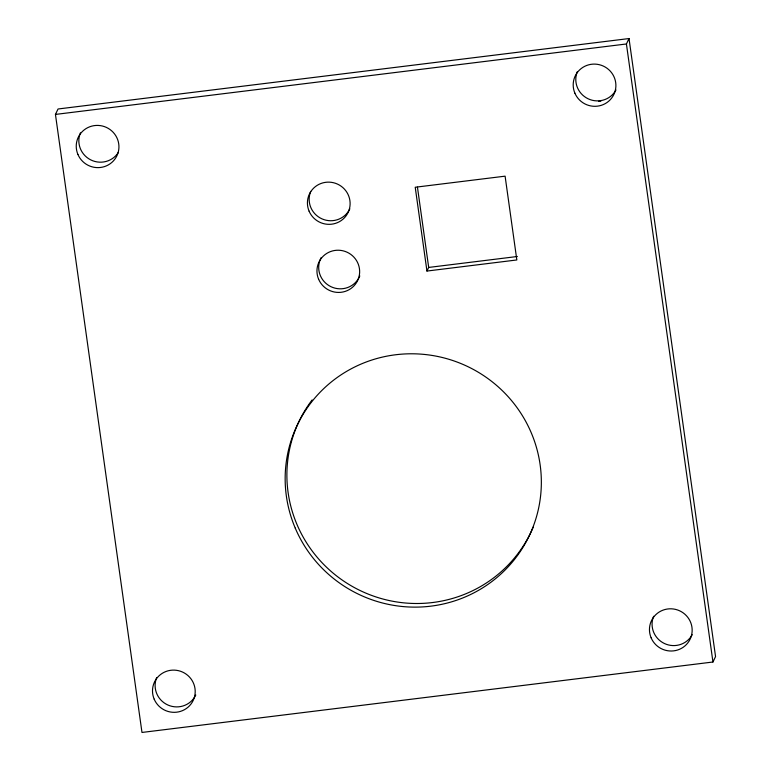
<?xml version="1.0" encoding="UTF-8"?>
<svg xmlns="http://www.w3.org/2000/svg" width="771" height="771" viewBox="0 0 771 771"><rect width="100%" height="100%" fill="white"/><g stroke="black" fill="none" stroke-linecap="round" stroke-linejoin="round"><path stroke-width="1.16" d="M55.445 114.426L58.047 108.99L629.02 38.55L715.555 656.574L712.953 662.01L141.98 732.45L55.445 114.426L626.418 43.976L629.02 38.55M426.951 271.055L415.222 187.247L505.101 176.164L516.83 259.962L426.951 271.055L428.686 267.431L417.448 187.17M598.527 101.358L600.879 101.068M428.686 267.431L517.38 256.492M626.418 43.976L712.953 662.01M118.464 152.253A21.424 21.039 25.6 0 1 90.631 159.828A21.424 21.039 25.6 0 1 80.406 132.872M195.786 695.008A21.424 21.039 25.6 0 1 167.905 705.022A21.424 21.039 25.6 0 1 156.677 677.574M692.242 634.678A21.424 21.039 25.6 0 1 664.351 643.477A21.424 21.039 25.6 0 1 653.635 616.26M615.981 89.976A21.424 21.039 25.6 0 1 588.09 98.775A21.424 21.039 25.6 0 1 577.363 71.558M533.214 527.2A128.516 126.242 25.6 0 1 351.701 586.085A128.516 126.242 25.6 0 1 312.11 399.947M359.816 275.931A21.424 21.039 25.6 0 1 330.981 286.706A21.424 21.039 25.6 0 1 321.199 257.514M349.841 208.845A21.424 21.039 25.6 0 1 321.96 218.858A21.424 21.039 25.6 0 1 310.723 191.41M295.245 528.106A128.516 126.242 25.6 0 0 515.413 558.271A128.516 126.242 25.6 0 0 429.09 354.988A128.516 126.242 25.6 0 0 295.245 528.106M574.877 93.146A21.424 21.039 25.6 0 0 611.576 98.177A21.424 21.039 25.6 0 0 597.188 64.292A21.424 21.039 25.6 0 0 574.877 93.146M77.919 154.46A21.424 21.039 25.6 0 0 114.619 159.491A21.424 21.039 25.6 0 0 100.23 125.606A21.424 21.039 25.6 0 0 77.919 154.46M309.104 211.187A21.424 21.039 25.6 0 0 345.793 216.217A21.424 21.039 25.6 0 0 331.405 182.332A21.424 21.039 25.6 0 0 309.104 211.187M318.635 279.275A21.424 21.039 25.6 0 0 355.325 284.306A21.424 21.039 25.6 0 0 340.946 250.421A21.424 21.039 25.6 0 0 318.635 279.275M154.181 699.162A21.424 21.039 25.6 0 0 190.88 704.193A21.424 21.039 25.6 0 0 176.492 670.307A21.424 21.039 25.6 0 0 154.181 699.162M651.138 637.848A21.424 21.039 25.6 0 0 687.838 642.879A21.424 21.039 25.6 0 0 673.449 608.994A21.424 21.039 25.6 0 0 651.138 637.848"/></g></svg>
